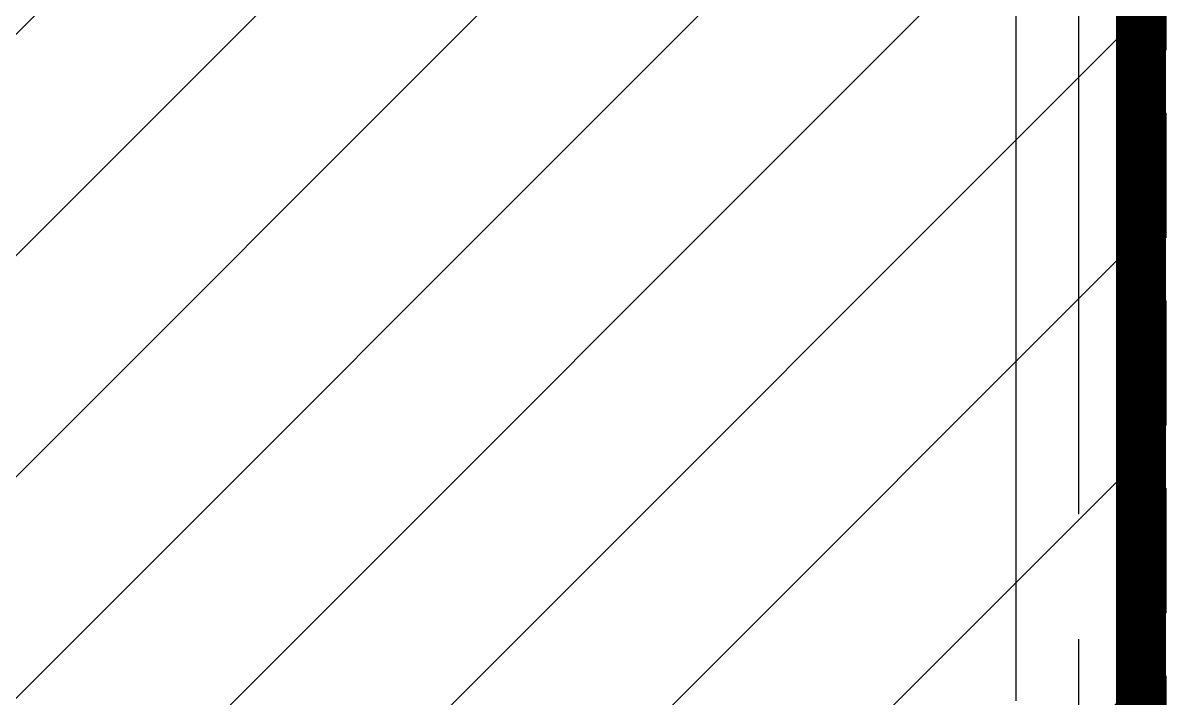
# Model space of a CAD drawing. Header units: centimetres. Extents: x -7408 to 35293, y -3951 to 3084.
# Drawn here: x -628.5 to -400, y 2198.6 to 2333.4 of the extents above; entities that cross this region are included whole.
import ezdxf

# ---------------------------------------------------------------- set-up
doc = ezdxf.new("R2010")
doc.units = ezdxf.units.CM
doc.header["$LTSCALE"] = 100
doc.header["$MEASUREMENT"] = 0
doc.linetypes.add('A0-01 FLOOR PLANS$0$HIDDEN', pattern=[0.375, 0.25, -0.125])
doc.linetypes.add('GRID$0$GRID$0$XREF GRID$0$GRIDS$0$CENTER', pattern=[2, 1.25, -0.25, 0.25, -0.25])
for name, color, linetype in [('A0-01 FLOOR PLANS$0$HIDDEN -03', 8, 'A0-01 FLOOR PLANS$0$HIDDEN'), ('A0-01 FLOOR PLANS$0$WALL-01', 7, 'Continuous'), ('DCCA-USABLE AREA', 10, 'Continuous'), ('GRID$0$XREF GRID', 11, 'GRID$0$GRID$0$XREF GRID$0$GRIDS$0$CENTER')]:
    doc.layers.add(name, color=color, linetype=linetype)

# ---------------------------------------------------------------- blocks, each defined once
blk = doc.blocks.new('GRID')
at = {"layer": 'GRID$0$XREF GRID'}
blk.add_line((-417.5, 2960.33, 0), (-417.5, 522.76), dxfattribs=at)
blk = doc.blocks.new('A0-01 FLOOR PLANS')
at = {"layer": 'A0-01 FLOOR PLANS$0$HIDDEN -03'}
blk.add_line((-400, 753), (-400, 2648), dxfattribs=at)
at = {"layer": 'A0-01 FLOOR PLANS$0$WALL-01'}
for p, q in [((-405, 2063), (-405, 2643)), ((-430, 2198), (-430, 2618))]:
    blk.add_line(p, q, dxfattribs=at)
blk.add_blockref('GRID', (0, 0), dxfattribs=at)

msp = doc.modelspace()

# ---------------------------------------------------------------- hatches: boundary and pattern name
at = {"true_color": 0x7aafdf}
h = msp.add_hatch(dxfattribs=at)
h.set_pattern_fill('ANSI31', color=143, scale=250)
h.paths.add_polyline_path([(-405, 2643), (-405, 763), (-685, 763), (-985, 763), (-985, 803), (-1780, 803), (-1780, 2708), (-1325, 2708), (-1325, 2153), (-985, 2153), (-985, 2643)])

# ---------------------------------------------------------------- linework, layer by layer
at = {"color": 6, "const_width": 10}
msp.add_lwpolyline([(-405, 2643), (-405, 763), (-685, 763), (-685, 763), (-985, 763), (-985, 803), (-1780, 803), (-1780, 2708), (-1325, 2708), (-1325, 2153), (-985, 2153), (-985, 2643)], close=True, dxfattribs=at)

# ---------------------------------------------------------------- block references
at = {"layer": 'DCCA-USABLE AREA'}
msp.add_blockref('A0-01 FLOOR PLANS', (0, 0), dxfattribs=at)

doc.saveas('drawing.dxf')
